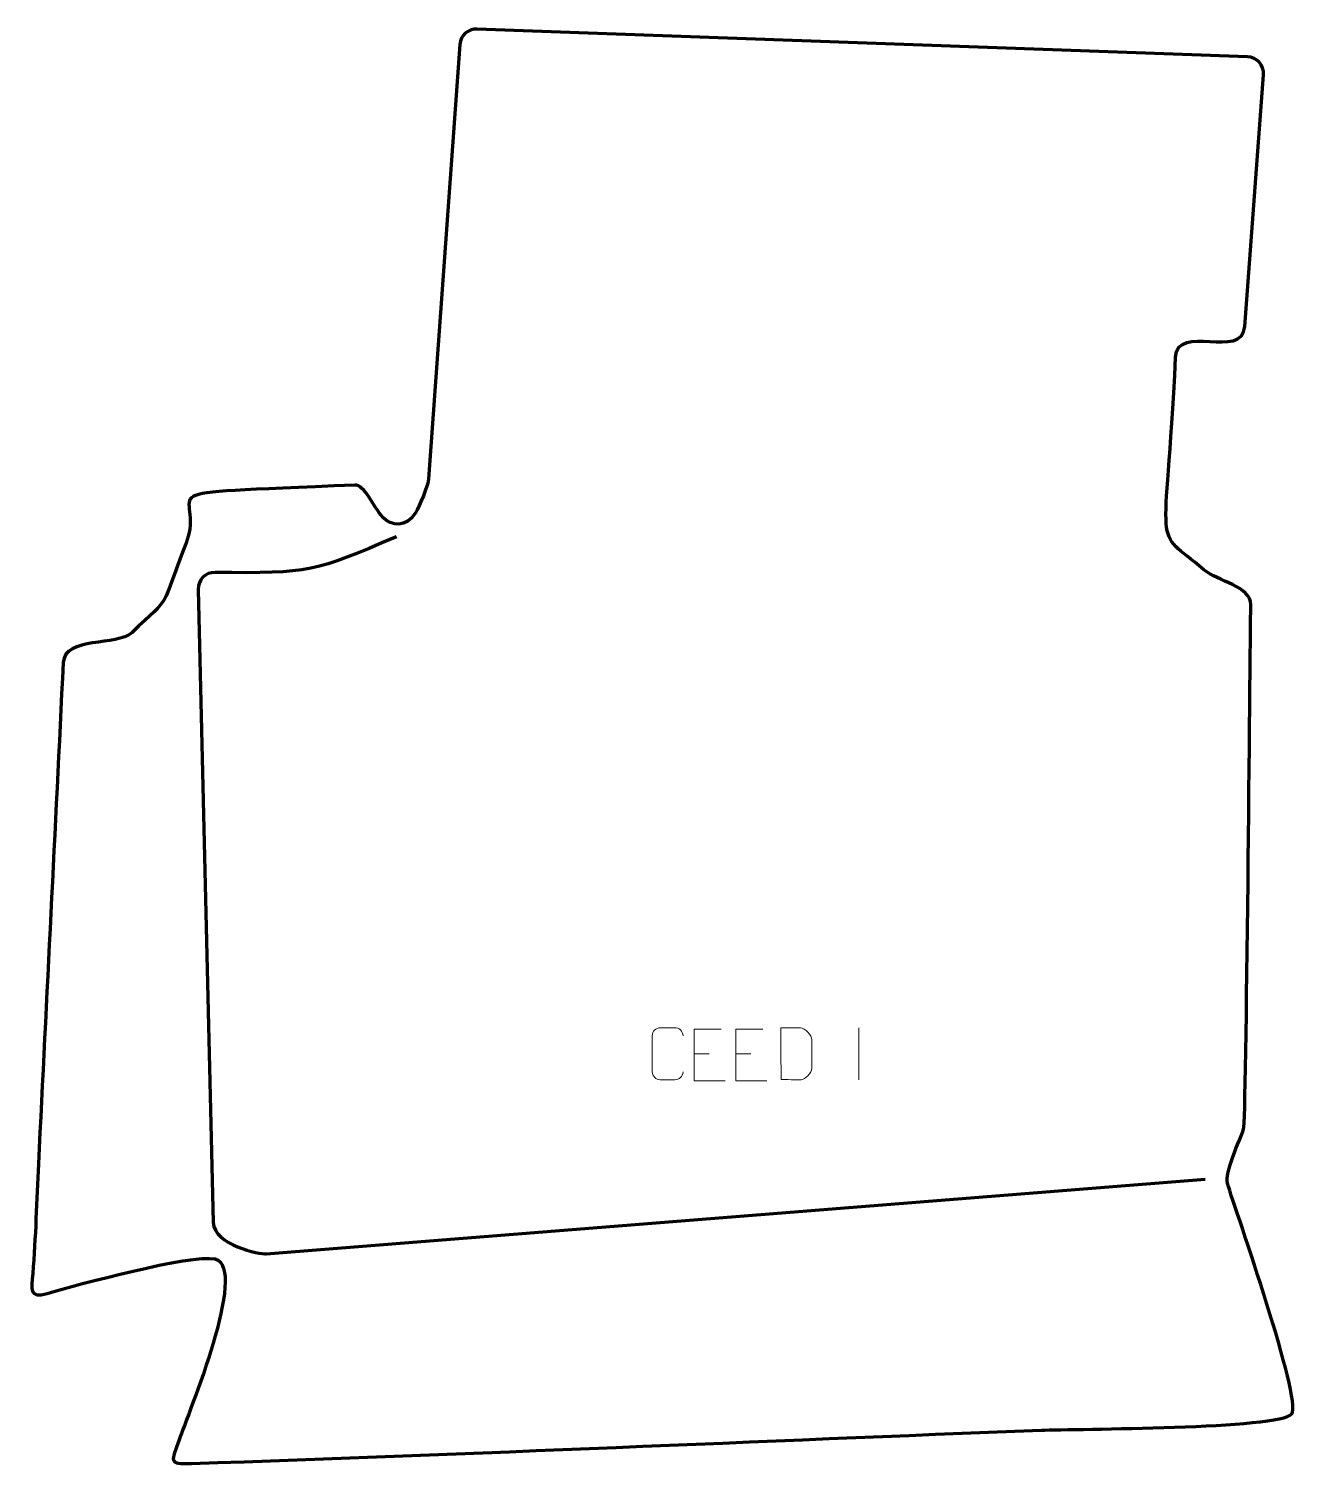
# Model space of a CAD drawing. Header units: millimetres. Extents: x 1105 to 1717, y -153 to 537.
import ezdxf

# ---------------------------------------------------------------- set-up
doc = ezdxf.new("R2010")
doc.units = ezdxf.units.MM
doc.header["$MEASUREMENT"] = 0
doc.layers.add('layer 1', color=7, linetype='Continuous')
doc.layers.add('layer 2', color=7, linetype='Continuous')

msp = doc.modelspace()

# ---------------------------------------------------------------- linework, layer by layer
at = {"layer": 'layer 1', "color": 22, "lineweight": 158}
msp.add_open_spline([(1320.0451, 537.0549), (1320.0451, 537.0549), (1690.4783, 523.6981), (1690.4783, 523.6981), (1690.4783, 523.6981), (1695.0405, 523.5336), (1698.5076, 519.6604), (1698.1678, 515.108), (1698.1678, 515.108), (1698.1678, 515.108), (1689.1387, 394.1062), (1689.1387, 394.1062), (1689.1387, 394.1062), (1687.9159, 377.7202), (1656.7409, 395.9886), (1655.9343, 379.3318), (1655.9343, 379.3318), (1651.1678, 280.9037), (1644.1241, 298.7057), (1669.5416, 277.0731), (1669.5416, 277.0731), (1676.1297, 271.4661), (1692.1769, 269.3162), (1692.0691, 260.1712), (1692.0691, 260.1712), (1691.7851, 236.0819), (1689.9376, 11.649), (1688.6363, 8.1237), (1688.6363, 8.1237), (1686.7372, 2.9791), (1679.3897, -13.2254), (1680.8095, -17.8297), (1680.8095, -17.8297), (1685.1684, -31.9645), (1716.8322, -121.5275), (1711.7349, -128.7211), (1711.7349, -128.7211), (1706.615, -135.9465), (1606.654, -135.9204), (1591.3948, -136.5117), (1591.3948, -136.5117), (1456.0976, -141.7538), (1317.5327, -148.0318), (1182.8519, -152.5406), (1182.8519, -152.5406), (1171.2398, -152.9293), (1173.2225, -151.6508), (1176.8941, -141.1119), (1176.8941, -141.1119), (1181.1958, -128.7643), (1210.283, -58.8403), (1194.2161, -54.1737), (1194.2161, -54.1737), (1182.4663, -51.7749), (1127.7441, -66.6341), (1113.4474, -70.7667), (1113.4474, -70.7667), (1104.5317, -73.344), (1105.854, -68.8478), (1106.4713, -61.2238), (1106.4713, -61.2238), (1107.8726, -43.9154), (1108.3245, -25.9205), (1109.1817, -8.5156), (1109.1817, -8.5156), (1113.1612, 71.832), (1117.1407, 152.1797), (1121.1202, 232.5274), (1121.1202, 232.5274), (1121.7388, 245.0148), (1147.2195, 240.3231), (1154.0924, 246.8421), (1154.0924, 246.8421), (1174.1445, 265.8615), (1167.1285, 256.5823), (1180.0466, 289.583), (1180.0466, 289.583), (1190.9273, 317.3792), (1151.6075, 312.9986), (1261.243, 317.8138), (1261.243, 317.8138), (1266.1408, 318.0289), (1269.8996, 307.6458), (1274.8462, 302.2652), (1274.8462, 302.2652), (1278.8021, 297.9623), (1286.2442, 297.3148), (1290.4329, 304.4394), (1290.4329, 304.4394), (1292.4197, 307.8187), (1296.5367, 317.5097), (1296.7768, 320.8506), (1296.7768, 320.8506), (1296.7768, 320.8506), (1311.7774, 529.6334), (1311.7774, 529.6334), (1311.7774, 529.6334), (1312.086, 533.9285), (1315.7417, 537.2101), (1320.0451, 537.0549)], degree=3, knots=[0, 0, 0, 0, 0.03846154, 0.03846154, 0.03846154, 0.03846154, 0.07692308, 0.07692308, 0.07692308, 0.07692308, 0.11538462, 0.11538462, 0.11538462, 0.11538462, 0.15384615, 0.15384615, 0.15384615, 0.15384615, 0.19230769, 0.19230769, 0.19230769, 0.19230769, 0.23076923, 0.23076923, 0.23076923, 0.23076923, 0.26923077, 0.26923077, 0.26923077, 0.26923077, 0.30769231, 0.30769231, 0.30769231, 0.30769231, 0.34615385, 0.34615385, 0.34615385, 0.34615385, 0.38461538, 0.38461538, 0.38461538, 0.38461538, 0.42307692, 0.42307692, 0.42307692, 0.42307692, 0.46153846, 0.46153846, 0.46153846, 0.46153846, 0.5, 0.5, 0.5, 0.5, 0.53846154, 0.53846154, 0.53846154, 0.53846154, 0.57692308, 0.57692308, 0.57692308, 0.57692308, 0.61538462, 0.61538462, 0.61538462, 0.61538462, 0.65384615, 0.65384615, 0.65384615, 0.65384615, 0.69230769, 0.69230769, 0.69230769, 0.69230769, 0.73076923, 0.73076923, 0.73076923, 0.73076923, 0.76923077, 0.76923077, 0.76923077, 0.76923077, 0.80769231, 0.80769231, 0.80769231, 0.80769231, 0.84615385, 0.84615385, 0.84615385, 0.84615385, 0.88461538, 0.88461538, 0.88461538, 0.88461538, 0.92307692, 0.92307692, 0.92307692, 0.92307692, 1, 1, 1, 1], dxfattribs=at)
at = {"layer": 'layer 1', "color": 250, "lineweight": 9}
for points, knots in [([(1419.125, 35.7725), (1418.9852, 33.4491), (1417.308, 31.9695), (1415.1603, 31.9587), (1415.1603, 31.9587), (1412.8284, 31.9591), (1410.4965, 31.9591), (1408.165, 31.9587), (1408.165, 31.9587), (1406.24, 31.8533), (1404.2679, 33.7378), (1404.2791, 35.7551), (1404.2791, 35.7551), (1404.2795, 41.5252), (1404.2795, 47.2949), (1404.2791, 53.0642), (1404.2791, 53.0642), (1404.2833, 55.2023), (1406.03, 56.9215), (1408.1824, 56.908), (1408.1824, 56.908), (1410.5081, 56.908), (1412.8342, 56.908), (1415.1603, 56.908), (1415.1603, 56.908), (1417.1069, 56.9435), (1419.0983, 55.452), (1419.125, 53.0144)], [0, 0, 0, 0, 0.125, 0.125, 0.125, 0.125, 0.25, 0.25, 0.25, 0.25, 0.375, 0.375, 0.375, 0.375, 0.5, 0.5, 0.5, 0.5, 0.625, 0.625, 0.625, 0.625, 0.75, 0.75, 0.75, 0.75, 1, 1, 1, 1]), ([(1437.4078, 56.3112), (1437.4078, 56.3112), (1424.5339, 56.3112), (1424.5339, 56.3112), (1424.5339, 56.3112), (1424.5339, 56.3112), (1424.5339, 31.3576), (1424.5339, 31.3576), (1424.5339, 31.3576), (1424.5339, 31.3576), (1439.3997, 31.3576), (1439.3997, 31.3576)], [0, 0, 0, 0, 0.25, 0.25, 0.25, 0.25, 0.5, 0.5, 0.5, 0.5, 1, 1, 1, 1]), ([(1457.4078, 56.3112), (1457.4078, 56.3112), (1444.5339, 56.3112), (1444.5339, 56.3112), (1444.5339, 56.3112), (1444.5339, 56.3112), (1444.5339, 31.3576), (1444.5339, 31.3576), (1444.5339, 31.3576), (1444.5339, 31.3576), (1459.3997, 31.3576), (1459.3997, 31.3576)], [0, 0, 0, 0, 0.25, 0.25, 0.25, 0.25, 0.5, 0.5, 0.5, 0.5, 1, 1, 1, 1]), ([(1466.2291, 31.9846), (1468.5609, 31.985), (1473.5111, 31.961), (1475.8426, 31.9607), (1475.8426, 31.9607), (1477.7676, 31.8553), (1481.0862, 35.3969), (1481.075, 37.4142), (1481.075, 37.4142), (1481.0746, 43.1843), (1481.0746, 45.354), (1481.075, 51.1233), (1481.075, 51.1233), (1481.0707, 53.2614), (1477.6962, 56.9215), (1475.5438, 56.908), (1475.5438, 56.908), (1473.2181, 56.908), (1468.4938, 56.908), (1466.1677, 56.908), (1466.1677, 56.908), (1466.1681, 51.1611), (1466.2294, 37.7319), (1466.2291, 31.9846)], [0, 0, 0, 0, 0.14285714, 0.14285714, 0.14285714, 0.14285714, 0.28571429, 0.28571429, 0.28571429, 0.28571429, 0.42857143, 0.42857143, 0.42857143, 0.42857143, 0.57142857, 0.57142857, 0.57142857, 0.57142857, 0.71428571, 0.71428571, 0.71428571, 0.71428571, 1, 1, 1, 1])]:
    msp.add_open_spline(points, degree=3, knots=knots, dxfattribs=at)
for points in [[(1503.6214, 56.9203), (1503.6214, 56.9203), (1503.6214, 31.9462), (1503.6214, 31.9462)], [(1424.5339, 44.4315), (1424.5339, 44.4315), (1431.702, 44.4315), (1431.702, 44.4315)], [(1444.5339, 44.4315), (1444.5339, 44.4315), (1451.702, 44.4315), (1451.702, 44.4315)]]:
    msp.add_open_spline(points, degree=3, dxfattribs=at)
at = {"layer": 'layer 2', "color": 144, "lineweight": 158}
msp.add_open_spline([(1281.3573, 292.985), (1241.8853, 276.094), (1239.871, 275.193), (1194.1154, 275.8432), (1194.1154, 275.8432), (1189.5576, 275.9079), (1185.8958, 272.2112), (1186.0039, 267.6542), (1186.0039, 267.6542), (1186.0039, 267.6542), (1193.2234, -36.673), (1193.2234, -36.673), (1193.2234, -36.673), (1193.4784, -47.419), (1215.8234, -52.0308), (1218.7571, -51.797), (1218.7571, -51.797), (1218.7571, -51.797), (1670.1802, -15.8136), (1670.1802, -15.8136)], degree=3, knots=[0, 0, 0, 0, 0.16666667, 0.16666667, 0.16666667, 0.16666667, 0.33333333, 0.33333333, 0.33333333, 0.33333333, 0.5, 0.5, 0.5, 0.5, 0.66666667, 0.66666667, 0.66666667, 0.66666667, 1, 1, 1, 1], dxfattribs=at)

doc.saveas('drawing.dxf')
